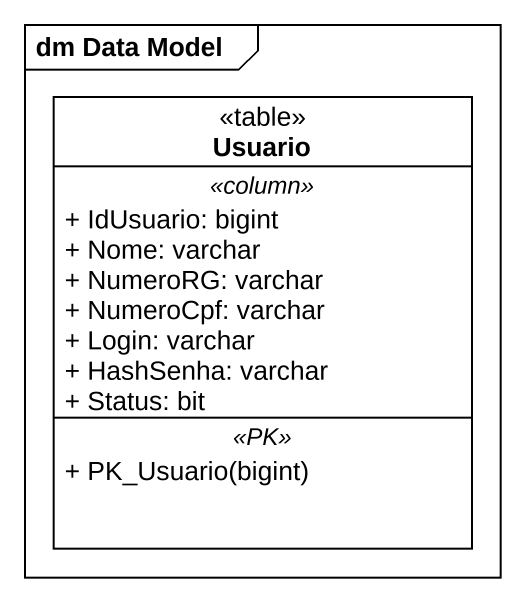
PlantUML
@startuml
mainframe dm Data Model
hide circle
hide empty members
skinparam classAttributeIconSize 0
class Usuario <<table>> {
  .. <<column>> ..
  + IdUsuario: bigint
  + Nome: varchar
  + NumeroRG: varchar
  + NumeroCpf: varchar
  + Login: varchar
  + HashSenha: varchar
  + Status: bit
  .. <<PK>> ..
  + PK_Usuario(bigint)
}
@enduml
